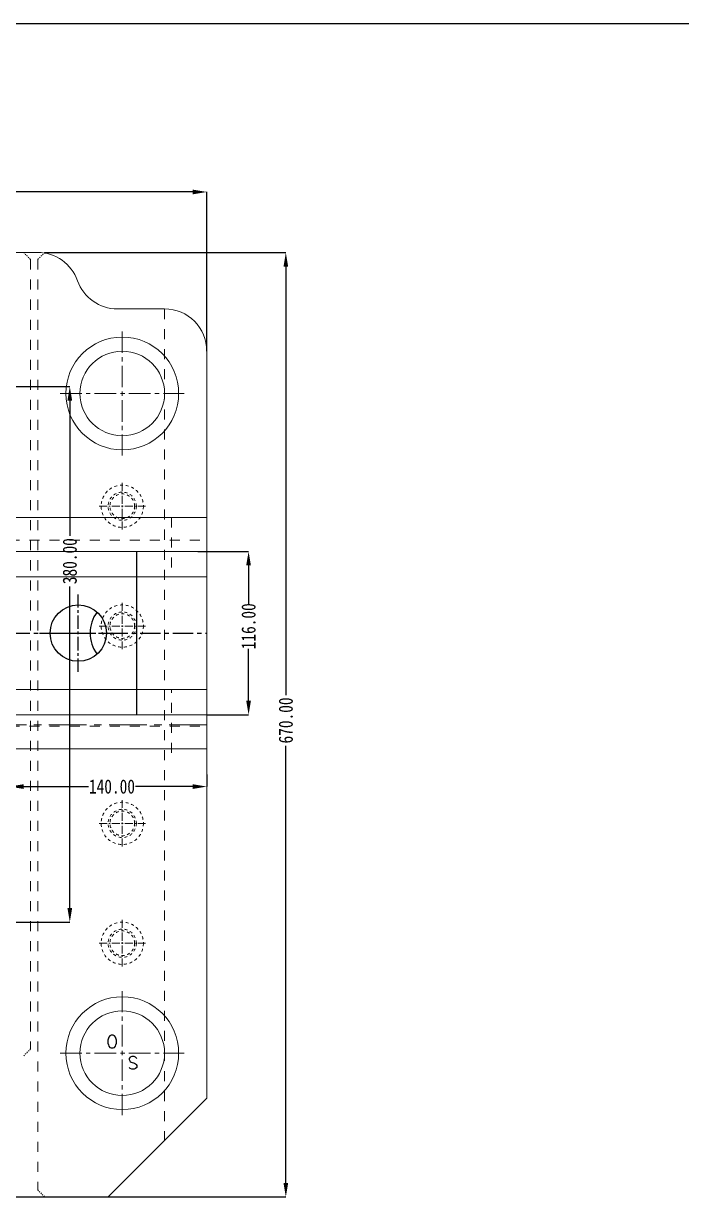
# Model space of a CAD drawing. Header units: millimetres. Extents: x -946 to 3963, y -10008 to 1396.
# Drawn here: x 1888 to 2355, y -1238 to -401 of the extents above; entities that cross this region are included whole.
import ezdxf

# ---------------------------------------------------------------- set-up
doc = ezdxf.new("R2010")
doc.units = ezdxf.units.MM
doc.header["$LTSCALE"] = 16.335
doc.header["$PDMODE"] = 3
doc.header["$PDSIZE"] = 0.3125
doc.linetypes.add('CENTER', pattern=[0.6, 0.375, -0.075, 0.075, -0.075])
doc.linetypes.add('HIDDEN', pattern=[0.2, 0.1, -0.1])
doc.layers.get('0').update_dxf_attribs({"linetype": 'CONTINUOUS'})
doc.layers.get('Defpoints').update_dxf_attribs({"linetype": 'CONTINUOUS'})
doc.layers.add('moldbase', color=7, linetype='CONTINUOUS', lineweight=20)
doc.styles.add('ROMANC', font='romanc.shx', dxfattribs={"bigfont": 'gbcbig.shx'})
doc.styles.get("Standard").update_dxf_attribs({"font": 'txt', "width": 0.8})
doc.dimstyles.new('11', dxfattribs={"dimtxt": 10, "dimasz": 10, "dimexe": 0, "dimexo": 0, "dimgap": 0, "dimtad": 0, "dimzin": 0, "dimdsep": 46, "dimtxsty": 'Standard', "dimcen": 0, "dimclrd": 4, "dimclre": 4, "dimclrt": 6, "dimazin": 0, "dimtfac": 1, "dimtofl": 0, "dimtmove": 0, "dimatfit": 3, "dimfxl": 0, "dimtolj": 1, "dimtzin": 0, "dimarcsym": 0})

# ---------------------------------------------------------------- blocks, each defined once
blk = doc.blocks.new('*D23')
at = {"color": 4, "lineweight": -2}
for p, q in [((1808.19, -658.86), (1920.98, -658.86)), ((1920.98, -668.86), (1920.98, -764.82)), ((1920.98, -1028.86), (1920.98, -800.82)), ((1808.19, -1038.86), (1920.98, -1038.86))]:
    blk.add_line(p, q, dxfattribs=at)
at = {"color": 4}
for points in [[(1919.31, -668.86), (1922.65, -668.86), (1920.98, -658.86)], [(1919.31, -1028.86), (1922.65, -1028.86), (1920.98, -1038.86)]]:
    blk.add_solid(points, dxfattribs=at)
at = {"layer": 'Defpoints', "color": 0}
for p in [(1808.19, -658.86), (1808.19, -1038.86), (1920.98, -1038.86)]:
    blk.add_point(p, dxfattribs=at)
at = {"color": 6, "insert": (1920.98, -782.82), "char_height": 10, "attachment_point": 5, "rotation": 90}
blk.add_mtext('\\A1;380.00', dxfattribs=at)
blk = doc.blocks.new('*D26')
at = {"color": 4, "lineweight": -2}
for p, q in [((1878.19, -934.1), (1878.19, -942.74)), ((2018.19, -934.1), (2018.19, -942.74)), ((1888.19, -942.74), (1934.22, -942.74)), ((2008.19, -942.74), (1967.56, -942.74))]:
    blk.add_line(p, q, dxfattribs=at)
at = {"color": 4}
for points in [[(1888.19, -941.08), (1888.19, -944.41), (1878.19, -942.74)], [(2008.19, -941.08), (2008.19, -944.41), (2018.19, -942.74)]]:
    blk.add_solid(points, dxfattribs=at)
at = {"layer": 'Defpoints', "color": 0}
for p in [(1878.19, -934.1), (2018.19, -934.1), (2018.19, -942.74)]:
    blk.add_point(p, dxfattribs=at)
at = {"color": 6, "insert": (1950.89, -942.74), "char_height": 10, "attachment_point": 5}
blk.add_mtext('\\A1;140.00', dxfattribs=at)
blk = doc.blocks.new('*D44')
at = {"color": 4, "lineweight": -2}
for p, q in [((1148.19, -633.86), (1148.19, -520.92)), ((1158.19, -520.92), (1577.42, -520.92)), ((2008.19, -520.92), (1613.42, -520.92)), ((2018.19, -633.86), (2018.19, -520.92))]:
    blk.add_line(p, q, dxfattribs=at)
at = {"color": 4}
for points in [[(1158.19, -519.26), (1158.19, -522.59), (1148.19, -520.92)], [(2008.19, -519.26), (2008.19, -522.59), (2018.19, -520.92)]]:
    blk.add_solid(points, dxfattribs=at)
at = {"layer": 'Defpoints', "color": 0}
for p in [(1148.19, -520.92), (1148.19, -633.86), (2018.19, -633.86)]:
    blk.add_point(p, dxfattribs=at)
at = {"color": 6, "insert": (1595.42, -520.92), "char_height": 10, "attachment_point": 5}
blk.add_mtext('\\A1;870.00', dxfattribs=at)
blk = doc.blocks.new('*D70')
at = {"color": 4, "lineweight": -2}
for p, q in [((1903.19, -563.86), (2074.21, -563.86)), ((2074.21, -573.86), (2074.21, -877.82)), ((2074.21, -1223.86), (2074.21, -913.82)), ((1926.68, -1233.86), (2074.21, -1233.86))]:
    blk.add_line(p, q, dxfattribs=at)
at = {"color": 4}
for points in [[(2072.55, -573.86), (2075.88, -573.86), (2074.21, -563.86)], [(2072.55, -1223.86), (2075.88, -1223.86), (2074.21, -1233.86)]]:
    blk.add_solid(points, dxfattribs=at)
at = {"layer": 'Defpoints', "color": 0}
for p in [(1903.19, -563.86), (1926.68, -1233.86), (2074.21, -1233.86)]:
    blk.add_point(p, dxfattribs=at)
at = {"color": 6, "insert": (2074.21, -895.82), "char_height": 10, "attachment_point": 5, "rotation": 90}
blk.add_mtext('\\A1;670.00', dxfattribs=at)
blk = doc.blocks.new('*D71')
at = {"color": 4, "lineweight": -2}
for p, q in [((2011.81, -775.86), (2047.79, -775.86)), ((2047.79, -785.86), (2047.79, -813.01)), ((2047.79, -881.86), (2047.79, -845.01)), ((2018.19, -891.86), (2047.79, -891.86))]:
    blk.add_line(p, q, dxfattribs=at)
at = {"color": 4}
for points in [[(2046.12, -785.86), (2049.45, -785.86), (2047.79, -775.86)], [(2046.12, -881.86), (2049.45, -881.86), (2047.79, -891.86)]]:
    blk.add_solid(points, dxfattribs=at)
at = {"layer": 'Defpoints', "color": 0}
for p in [(2011.81, -775.86), (2018.19, -891.86), (2047.79, -891.86)]:
    blk.add_point(p, dxfattribs=at)
at = {"color": 6, "insert": (2047.79, -829.01), "char_height": 10, "attachment_point": 5, "rotation": 90}
blk.add_mtext('\\A1;116.00', dxfattribs=at)

msp = doc.modelspace()

# ---------------------------------------------------------------- linework, layer by layer
for p, q in [((1968.194, -775.857), (1968.194, -891.857)), ((2018.194, -1163.857), (1948.194, -1233.857)), ((1218.194, -1233.857), (1948.194, -1233.857))]:
    msp.add_line(p, q)
at = {"color": 1, "linetype": 'CENTER', "ltscale": 1.554943}
for p, q in [((1927.014, -861.357), (1927.014, -806.357)), ((1899.514, -833.857), (1954.514, -833.857))]:
    msp.add_line(p, q, dxfattribs=at)
at = {"color": 1, "linetype": 'CENTER', "ltscale": 2.363514}
msp.add_line((1878.194, -833.857), (2018.194, -833.857), dxfattribs=at)
msp.add_lwpolyline([(998.978, -401.455), (3446.994, -401.455), (3446.994, -1985.811), (998.978, -1985.811)], close=True)
msp.add_circle((1927.014, -833.857), 20)
msp.add_arc((1960.349, -833.857), 25, 143.292286, 216.707714)
at = {"layer": 'moldbase'}
for p, q in [((1898.194, -563.857), (1268.194, -563.857)), ((1988.194, -603.857), (1954.762, -603.857)), ((2018.194, -633.857), (2018.194, -1163.857)), ((1878.194, -751.857), (2018.194, -751.857)), ((1878.194, -775.857), (2018.194, -775.857)), ((1878.194, -793.857), (2018.194, -793.857)), ((1878.194, -873.857), (2018.194, -873.857)), ((1878.194, -891.857), (2018.194, -891.857)), ((1878.194, -915.857), (2018.194, -915.857))]:
    msp.add_line(p, q, dxfattribs=at)
at = {"layer": 'moldbase', "color": 8, "linetype": 'HIDDEN', "ltscale": 0.466483}
for p, q in [((1888.194, -563.857), (1893.194, -568.857)), ((1903.194, -563.857), (1898.194, -568.857)), ((1893.194, -1128.857), (1888.194, -1133.857)), ((1898.194, -1228.857), (1903.194, -1233.857))]:
    msp.add_line(p, q, dxfattribs=at)
at = {"layer": 'moldbase', "color": 8, "linetype": 'HIDDEN', "ltscale": 4.353841}
for p, q in [((1893.194, -568.857), (1893.194, -1128.857)), ((1898.194, -568.857), (1898.194, -1228.857)), ((1988.194, -603.998), (1988.194, -1193.857)), ((1993.194, -751.857), (1993.194, -793.857)), ((1878.194, -767.857), (2018.194, -767.857)), ((1993.194, -918.857), (1993.194, -873.857)), ((1878.194, -899.857), (2018.194, -899.857))]:
    msp.add_line(p, q, dxfattribs=at)
at = {"layer": 'moldbase', "color": 1, "linetype": 'CENTER', "ltscale": 2.487909}
for p, q in [((1958.194, -619.857), (1958.194, -707.857)), ((1914.194, -663.857), (2002.194, -663.857)), ((1958.194, -1175.857), (1958.194, -1087.857)), ((1914.194, -1131.857), (2002.194, -1131.857))]:
    msp.add_line(p, q, dxfattribs=at)
at = {"layer": 'moldbase', "color": 1, "linetype": 'CENTER', "ltscale": 0.932966}
for p, q in [((1958.194, -727.357), (1958.194, -760.357)), ((1941.694, -743.857), (1974.694, -743.857)), ((1958.194, -812.357), (1958.194, -845.357)), ((1941.694, -828.857), (1974.694, -828.857)), ((1958.194, -985.357), (1958.194, -952.357)), ((1941.694, -968.857), (1974.694, -968.857)), ((1958.194, -1070.357), (1958.194, -1037.357)), ((1941.694, -1053.857), (1974.694, -1053.857))]:
    msp.add_line(p, q, dxfattribs=at)
at = {"layer": 'moldbase', "color": 1, "linetype": 'CENTER', "ltscale": 4.353841}
msp.add_line((2018.194, -898.857), (1148.194, -898.857), dxfattribs=at)
at = {"layer": 'moldbase'}
for centre, radius in [((1958.194, -663.857), 40), ((1958.194, -663.857), 30), ((1958.194, -1131.857), 40), ((1958.194, -1131.857), 30)]:
    msp.add_circle(centre, radius, dxfattribs=at)
at = {"layer": 'moldbase', "color": 8, "linetype": 'HIDDEN', "ltscale": 1.243955}
for centre, radius in [((1958.194, -743.857), 15), ((1958.194, -743.857), 10), ((1958.194, -743.857), 8.75), ((1958.194, -828.857), 15), ((1958.194, -828.857), 10), ((1958.194, -828.857), 8.75), ((1958.194, -968.857), 15), ((1958.194, -968.857), 10), ((1958.194, -968.857), 8.75), ((1958.194, -1053.857), 15), ((1958.194, -1053.857), 10), ((1958.194, -1053.857), 8.75)]:
    msp.add_circle(centre, radius, dxfattribs=at)
at = {"layer": 'moldbase'}
for centre, start, end in [((1898.194, -593.857), 19.471221, 90), ((1954.762, -573.857), 199.471221, 270), ((1988.194, -633.857), 360, 90)]:
    msp.add_arc(centre, 30, start, end, dxfattribs=at)

# ---------------------------------------------------------------- texts
at = {"layer": 'moldbase', "style": 'ROMANC'}
for s, p in [('O', (1946.781, -1128.149)), ('S', (1961.902, -1143.269))]:
    msp.add_text(s, height=9, dxfattribs=at).set_placement(p)

# ---------------------------------------------------------------- dimensions: what is measured, and where the dimension line sits
for base, p1, p2, picture, middle in [((1148.194, -520.922), (2018.194, -633.857), (1148.194, -633.857), '*D44', (1595.417, -520.922)), ((2018.194, -942.742), (1878.194, -934.095), (2018.194, -934.095), '*D26', (1950.889, -942.742))]:
    dim = msp.add_linear_dim(base=base, p1=p1, p2=p2, dimstyle='11')
    dim.commit()
    dim.dimension.update_dxf_attribs({"geometry": picture, "text_midpoint": middle, "dimtype": 160})
for base, p1, p2, picture, middle in [((2074.214, -1233.857), (1903.194, -563.857), (1926.684, -1233.857), '*D70', (2074.214, -895.824)), ((1920.98, -1038.857), (1808.194, -658.857), (1808.194, -1038.857), '*D23', (1920.98, -782.815)), ((2047.786, -891.857), (2011.81, -775.857), (2018.194, -891.857), '*D71', (2047.786, -829.007))]:
    dim = msp.add_linear_dim(base=base, p1=p1, p2=p2, angle=90, dimstyle='11')
    dim.commit()
    dim.dimension.update_dxf_attribs({"geometry": picture, "text_midpoint": middle, "dimtype": 160})

doc.saveas('drawing.dxf')
